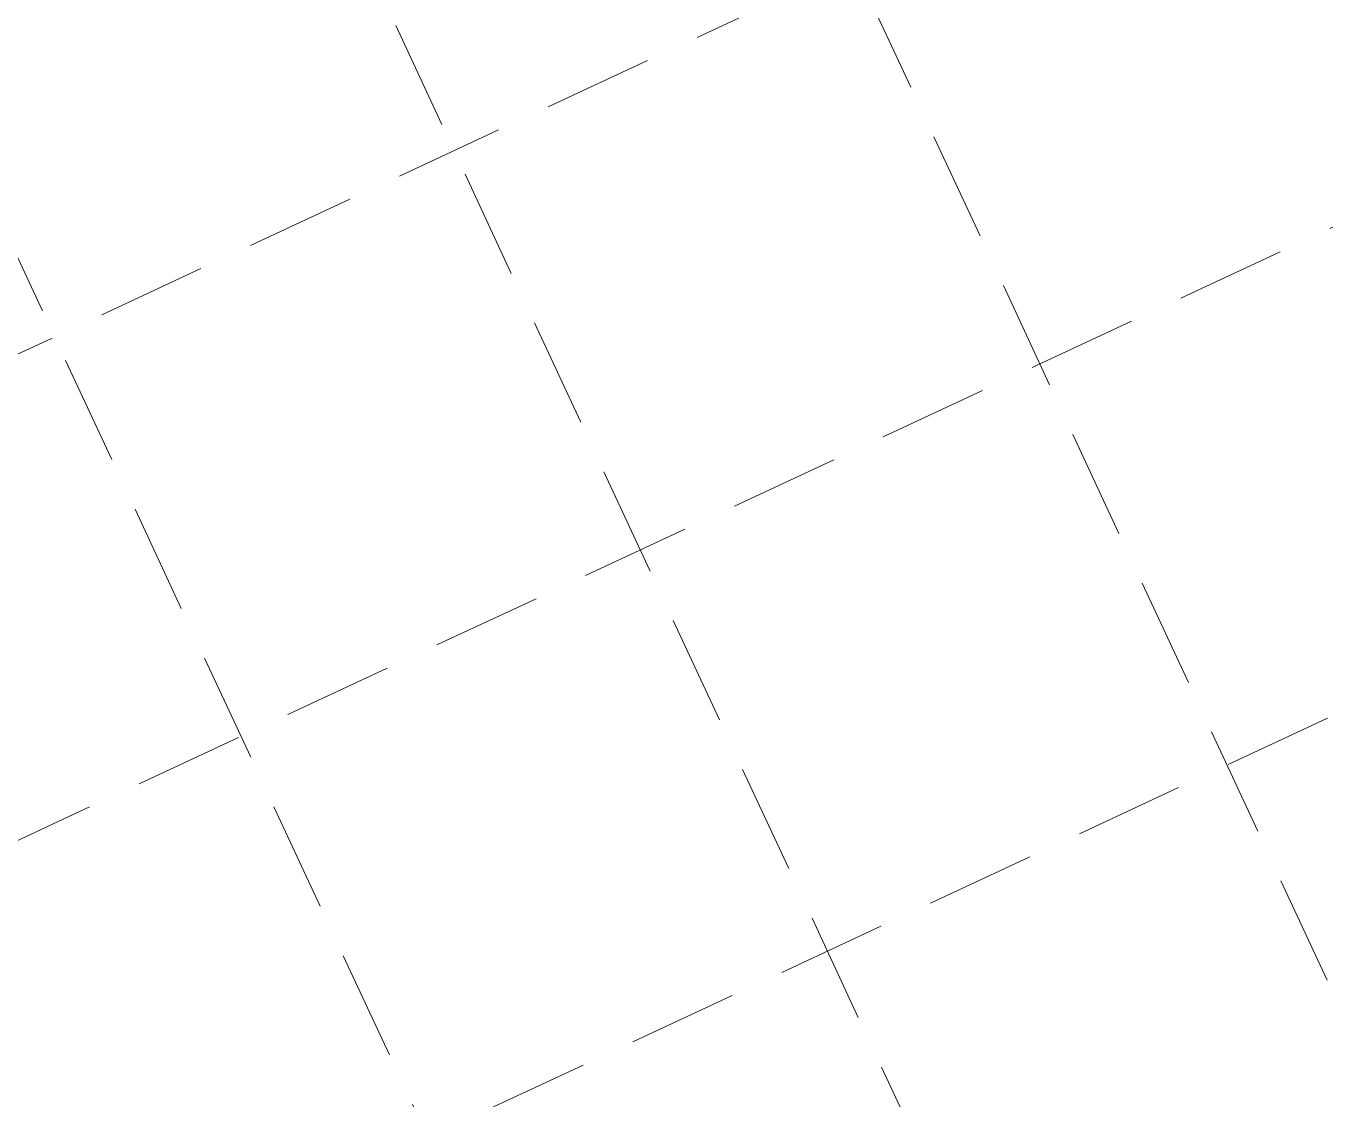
# Model space of a CAD drawing. Extents: x 2498567 to 2501210, y 7092229 to 7094464.
# Drawn here: x 2499683.8 to 2499787.7, y 7092802.8 to 7092888.6 of the extents above; entities that cross this region are included whole.
import ezdxf

# ---------------------------------------------------------------- set-up
doc = ezdxf.new("R2010")
doc.units = 0
doc.header["$MEASUREMENT"] = 0
doc.linetypes.add('HIDDEN', pattern=[0.375, 0.25, -0.125])
doc.layers.add('GRID', color=254, linetype='HIDDEN')

msp = doc.modelspace()

# ---------------------------------------------------------------- linework, layer by layer
at = {"layer": 'GRID', "color": 252, "linetype": 'HIDDEN', "lineweight": 0, "ltscale": 35}
for p, q in [((2499318.23, 7093819.47), (2499839.37, 7092701.79)), ((2499286.3, 7093804.58), (2499807.44, 7092686.9)), ((2499254.37, 7093789.69), (2499775.51, 7092672.02)), ((2499047.53, 7092565.97), (2501027.16, 7093489.03)), ((2499062.42, 7092534.04), (2501042.05, 7093457.1)), ((2499078.09, 7092502.31), (2501057.72, 7093425.37))]:
    msp.add_line(p, q, dxfattribs=at)

doc.saveas('drawing.dxf')
